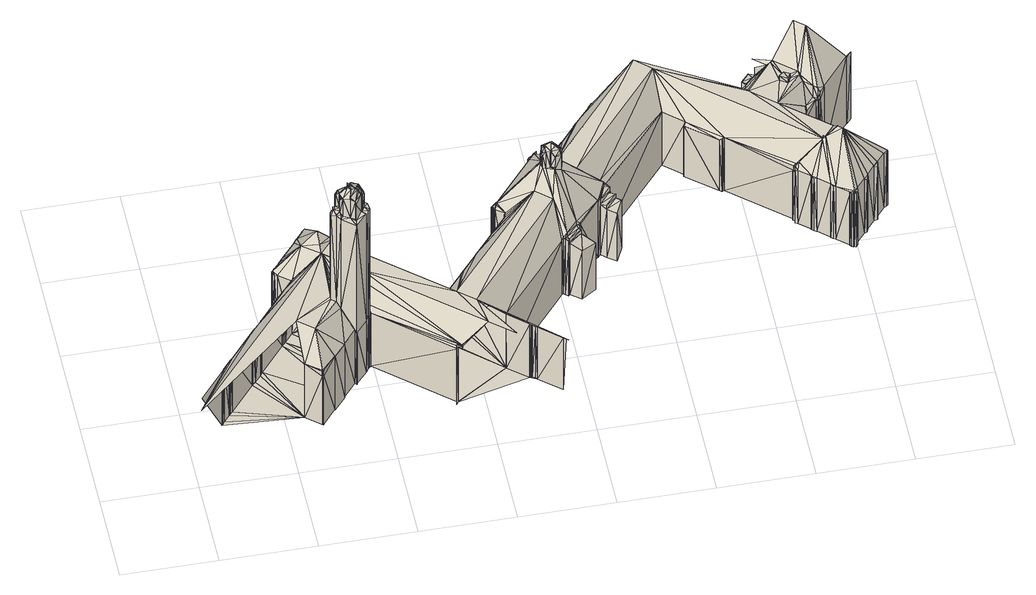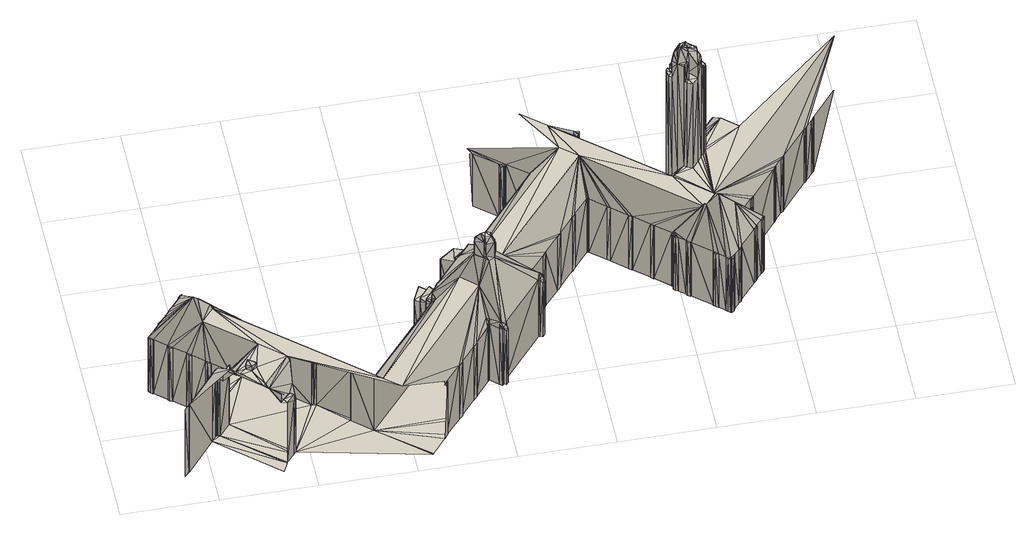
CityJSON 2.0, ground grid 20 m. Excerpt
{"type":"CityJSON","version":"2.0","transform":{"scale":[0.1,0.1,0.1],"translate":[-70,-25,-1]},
"CityObjects":{
"building1":{"type":"Building","geometry":[{"type":"MultiSurface","lod":"1","boundaries":[[[0,1,2]],[[3,4,5]],[[1,6,2]],[[6,7,2]],[[7,8,2]],[[1,9,6]],[[7,6,8]],[[9,8,6]],[[3,10,4]],[[8,9,11]],[[9,5,11]],[[5,12,11]],[[11,12,13]],[[4,12,5]],[[11,13,14]],[[12,14,13]],[[12,4,14]],[[15,2,8]],[[14,4,16]],[[15,8,11]],[[15,11,14]],[[10,16,4]],[[3,17,10]],[[15,14,16]],[[10,18,16]],[[18,19,16]],[[20,18,10]],[[16,19,21]],[[18,21,19]],[[20,21,18]],[[21,20,22]],[[3,23,17]],[[22,24,21]],[[16,21,15]],[[24,22,25]],[[25,26,24]],[[15,21,24]],[[24,26,27]],[[25,22,28]],[[26,25,27]],[[28,27,25]],[[24,27,15]],[[27,28,29]],[[15,30,31]],[[32,30,15]],[[33,31,30]],[[31,33,34]],[[17,20,10]],[[31,35,23]],[[35,31,34]],[[36,30,32]],[[33,30,37]],[[38,30,36]],[[38,37,30]],[[34,33,37]],[[36,32,39]],[[38,36,39]],[[40,37,38]],[[41,34,37]],[[40,38,39]],[[40,41,37]],[[17,22,20]],[[27,42,15]],[[43,32,15]],[[28,44,29]],[[17,28,22]],[[43,39,32]],[[34,41,45]],[[41,40,45]],[[39,43,40]],[[34,45,35]],[[27,29,42]],[[45,40,43]],[[23,35,46]],[[15,42,43]],[[29,44,47]],[[47,48,29]],[[44,49,47]],[[29,48,50]],[[48,47,50]],[[49,50,47]],[[51,52,53]],[[51,54,52]],[[28,17,44]],[[51,53,55]],[[54,56,52]],[[56,57,58]],[[55,54,51]],[[52,59,53]],[[60,56,54]],[[61,57,60]],[[56,60,57]],[[62,57,61]],[[54,55,60]],[[59,52,56]],[[59,55,53]],[[61,60,62]],[[60,55,62]],[[57,63,58]],[[58,64,56]],[[63,57,62]],[[58,63,64]],[[65,59,56]],[[65,55,59]],[[66,62,55]],[[67,45,43]],[[68,67,43]],[[65,66,55]],[[69,56,64]],[[70,63,62]],[[35,45,71]],[[69,65,56]],[[63,72,64]],[[73,72,63]],[[69,64,72]],[[70,73,63]],[[49,74,50]],[[72,73,69]],[[70,69,73]],[[75,66,65]],[[65,69,76]],[[23,46,77]],[[68,43,42]],[[70,78,69]],[[45,67,79]],[[67,68,80]],[[74,81,50]],[[82,66,75]],[[76,75,65]],[[69,78,76]],[[62,66,83]],[[84,29,50]],[[85,35,71]],[[46,35,86]],[[70,62,83]],[[87,82,74]],[[81,82,75]],[[76,88,89]],[[74,82,81]],[[76,78,88]],[[71,45,79]],[[68,42,80]],[[88,90,89]],[[79,67,80]],[[78,90,88]],[[89,91,76]],[[17,49,44]],[[90,91,89]],[[35,85,86]],[[76,92,75]],[[81,75,92]],[[77,17,23]],[[92,76,91]],[[78,93,90]],[[66,82,83]],[[90,92,91]],[[83,78,70]],[[90,94,92]],[[90,93,94]],[[29,84,42]],[[94,93,92]],[[71,79,42]],[[42,79,80]],[[17,74,49]],[[83,93,78]],[[46,95,77]],[[96,77,95]],[[87,97,82]],[[74,97,87]],[[95,46,86]],[[98,81,92]],[[77,96,99]],[[100,96,95]],[[101,95,86]],[[96,102,99]],[[103,50,81]],[[71,42,84]],[[100,95,101]],[[100,102,96]],[[92,93,104]],[[99,102,105]],[[101,86,106]],[[102,100,105]],[[99,105,107]],[[108,101,106]],[[106,86,85]],[[100,107,105]],[[100,109,107]],[[110,100,101]],[[109,100,111]],[[101,108,112]],[[109,113,107]],[[111,113,109]],[[85,71,114]],[[101,112,115]],[[116,111,100]],[[110,101,115]],[[108,106,117]],[[97,83,82]],[[113,111,118]],[[104,93,83]],[[117,112,108]],[[111,116,118]],[[119,116,100]],[[110,119,100]],[[112,120,115]],[[121,113,118]],[[120,122,115]],[[120,123,122]],[[106,124,117]],[[122,125,115]],[[115,125,110]],[[126,110,125]],[[123,125,122]],[[99,17,77]],[[127,128,116]],[[116,121,118]],[[125,123,126]],[[124,112,117]],[[129,120,112]],[[126,119,110]],[[121,116,128]],[[126,123,130]],[[120,129,123]],[[114,71,84]],[[84,50,131]],[[127,116,132]],[[126,130,119]],[[132,116,119]],[[124,129,112]],[[123,129,130]],[[133,106,85]],[[132,134,127]],[[119,130,134]],[[107,17,99]],[[119,134,132]],[[104,98,92]],[[106,135,124]],[[127,136,128]],[[107,113,17]],[[121,128,137]],[[74,17,97]],[[127,134,136]],[[17,113,121]],[[129,124,135]],[[138,85,114]],[[139,130,129]],[[106,133,135]],[[140,134,130]],[[138,133,85]],[[141,121,137]],[[128,136,137]],[[142,129,135]],[[141,17,121]],[[136,134,143]],[[144,114,84]],[[142,145,129]],[[140,130,139]],[[144,84,146]],[[104,83,147]],[[146,84,148]],[[138,114,144]],[[50,103,131]],[[145,139,129]],[[148,144,146]],[[134,140,143]],[[148,138,144]],[[149,142,135]],[[150,142,149]],[[136,151,137]],[[152,135,133]],[[142,150,145]],[[153,83,97]],[[154,155,98]],[[104,154,98]],[[152,156,135]],[[155,154,157]],[[104,157,154]],[[155,158,98]],[[149,135,156]],[[159,81,98]],[[141,137,160]],[[147,83,161]],[[83,153,161]],[[162,140,139]],[[136,143,151]],[[150,163,145]],[[157,158,155]],[[164,156,152]],[[149,156,164]],[[165,162,139]],[[162,166,140]],[[167,98,158]],[[157,104,147]],[[165,139,145]],[[140,166,143]],[[162,165,166]],[[17,141,160]],[[137,151,168]],[[145,163,165]],[[158,157,167]],[[163,150,169]],[[163,170,165]],[[150,149,171]],[[137,172,160]],[[173,167,157]],[[173,157,147]],[[148,84,131]],[[172,137,168]],[[151,143,174]],[[175,133,138]],[[148,131,138]],[[170,163,169]],[[169,143,166]],[[166,165,169]],[[169,165,170]],[[81,176,103]],[[173,147,167]],[[169,150,171]],[[177,164,152]],[[178,152,133]],[[164,179,149]],[[174,168,151]],[[81,180,176]],[[174,143,181]],[[181,143,169]],[[167,147,182]],[[171,149,183]],[[168,174,184]],[[172,185,160]],[[174,181,184]],[[186,172,168]],[[149,179,183]],[[177,179,164]],[[171,187,169]],[[184,188,168]],[[181,189,184]],[[186,185,172]],[[177,152,178]],[[178,133,175]],[[175,138,131]],[[182,190,167]],[[188,186,168]],[[183,187,171]],[[191,147,161]],[[153,97,192]],[[189,188,184]],[[161,153,193]],[[194,181,169]],[[167,159,98]],[[194,169,187]],[[191,182,147]],[[185,186,195]],[[188,196,186]],[[188,189,197]],[[194,189,181]],[[182,198,190]],[[199,183,179]],[[196,195,186]],[[197,196,188]],[[189,200,197]],[[194,187,183]],[[97,17,201]],[[199,179,177]],[[202,177,203]],[[204,17,160]],[[190,198,205]],[[205,198,182]],[[197,200,196]],[[195,196,206]],[[200,206,196]],[[199,177,202]],[[203,207,202]],[[203,177,178]],[[190,205,208]],[[203,175,207]],[[189,194,200]],[[199,194,183]],[[178,175,203]],[[190,209,167]],[[206,200,194]],[[205,182,191]],[[199,202,210]],[[208,205,211]],[[212,81,159]],[[160,185,204]],[[213,191,161]],[[193,153,192]],[[214,202,207]],[[206,194,215]],[[190,208,216]],[[207,175,217]],[[213,161,193]],[[205,218,211]],[[205,219,218]],[[211,220,208]],[[199,210,194]],[[219,205,191]],[[217,175,131]],[[210,202,221]],[[222,180,81]],[[202,214,221]],[[218,220,211]],[[218,219,220]],[[223,208,220]],[[214,207,217]],[[204,185,195]],[[224,219,191]],[[219,225,220]],[[103,217,131]],[[224,225,219]],[[224,191,226]],[[224,226,227]],[[225,224,227]],[[227,226,228]],[[225,227,228]],[[195,206,204]],[[225,228,229]],[[97,201,192]],[[194,230,215]],[[225,223,220]],[[216,208,223]],[[191,231,226]],[[232,194,210]],[[228,226,231]],[[225,229,223]],[[229,228,231]],[[232,210,221]],[[215,233,206]],[[231,223,229]],[[214,234,221]],[[231,191,213]],[[232,230,194]],[[235,215,230]],[[209,190,216]],[[167,209,159]],[[214,217,236]],[[103,237,217]],[[232,221,230]],[[223,231,216]],[[204,201,17]],[[193,192,238]],[[237,236,217]],[[176,237,103]],[[234,214,236]],[[239,230,221]],[[231,213,240]],[[231,240,216]],[[212,241,81]],[[234,239,221]],[[240,213,216]],[[215,235,242]],[[236,237,243]],[[243,234,236]],[[235,230,239]],[[180,237,176]],[[244,243,237]],[[213,193,245]],[[234,243,246]],[[235,239,246]],[[247,206,233]],[[244,237,180]],[[213,245,216]],[[246,243,244]],[[246,239,234]],[[248,206,247]],[[248,204,206]],[[233,215,242]],[[235,246,242]],[[241,249,81]],[[216,245,209]],[[245,193,250]],[[251,242,246]],[[245,252,209]],[[252,253,209]],[[81,249,222]],[[251,233,242]],[[254,252,245]],[[255,209,253]],[[252,254,253]],[[233,251,247]],[[253,254,255]],[[248,247,251]],[[255,159,209]],[[254,245,250]],[[256,193,238]],[[201,248,251]],[[255,254,257]],[[204,248,201]],[[255,257,159]],[[258,254,250]],[[258,257,254]],[[250,159,258]],[[258,159,257]],[[250,193,256]],[[238,192,259]],[[159,250,256]],[[238,260,256]],[[256,212,159]],[[261,260,238]],[[244,180,262]],[[259,261,238]],[[263,259,192]],[[192,264,263]],[[265,246,244]],[[212,256,266]],[[212,266,267]],[[268,266,256]],[[269,212,267]],[[265,251,246]],[[267,266,268]],[[268,269,267]],[[260,268,256]],[[269,241,212]],[[269,268,241]],[[260,241,268]],[[265,201,251]],[[264,192,270]],[[222,271,180]],[[241,260,272]],[[272,273,241]],[[241,273,249]],[[260,261,272]],[[192,201,274]],[[270,192,275]],[[180,271,276]],[[272,277,273]],[[273,278,249]],[[261,279,272]],[[261,263,249]],[[261,259,263]],[[249,263,280]],[[272,279,277]],[[273,281,278]],[[273,277,281]],[[222,249,280]],[[282,261,249]],[[263,283,280]],[[282,279,261]],[[278,284,249]],[[285,263,264]],[[283,222,280]],[[284,282,249]],[[285,283,263]],[[285,264,222]],[[279,282,278]],[[283,285,222]],[[286,277,279]],[[281,287,278]],[[278,282,284]],[[277,288,281]],[[279,278,289]],[[286,290,277]],[[288,287,281]],[[287,291,278]],[[289,286,279]],[[277,290,288]],[[289,278,291]],[[290,286,287]],[[286,289,287]],[[288,290,287]],[[287,289,291]],[[275,192,292]],[[276,293,180]],[[264,271,222]],[[262,180,294]],[[295,244,262]],[[180,293,296]],[[270,271,264]],[[244,295,265]],[[270,297,271]],[[297,298,271]],[[296,299,180]],[[276,271,298]],[[270,275,297]],[[298,297,300]],[[276,298,300]],[[297,275,301]],[[297,301,300]],[[192,274,292]],[[301,275,276]],[[300,301,276]],[[302,294,180]],[[303,180,299]],[[275,293,276]],[[304,201,265]],[[302,180,303]],[[292,293,275]],[[305,306,307]],[[305,308,309]],[[305,310,306]],[[310,305,311]],[[294,306,262]],[[312,262,310]],[[306,310,262]],[[305,313,311]],[[312,295,262]],[[292,314,293]],[[315,312,310]],[[314,316,293]],[[312,315,295]],[[314,292,317]],[[293,316,296]],[[314,296,316]],[[315,310,311]],[[304,274,201]],[[311,313,309]],[[292,318,317]],[[317,296,314]],[[295,315,319]],[[315,311,320]],[[315,320,319]],[[321,295,319]],[[318,296,317]],[[295,321,265]],[[319,320,311]],[[321,319,265]],[[318,299,296]],[[292,274,318]],[[318,322,299]],[[309,304,311]],[[319,311,304]],[[304,265,319]],[[318,274,322]],[[322,323,299]],[[323,322,324]],[[299,323,303]],[[323,324,325]],[[323,325,303]],[[324,303,325]],[[324,322,274]],[[302,326,294]],[[303,324,302]],[[306,294,327]],[[324,274,328]],[[324,328,302]],[[328,274,329]],[[274,330,329]],[[274,331,330]],[[302,328,332]],[[332,328,329]],[[302,332,329]],[[329,326,302]],[[329,330,326]],[[326,330,333]],[[334,274,304]],[[330,335,333]],[[336,326,333]],[[335,330,331]],[[333,335,336]],[[335,331,336]],[[294,326,327]],[[274,337,331]],[[331,338,336]],[[334,304,339]],[[336,327,326]],[[274,340,337]],[[337,338,331]],[[327,341,306]],[[327,336,338]],[[342,343,338]],[[338,337,342]],[[274,344,340]],[[342,345,343]],[[337,340,342]],[[343,346,338]],[[342,347,345]],[[345,346,343]],[[342,340,347]],[[334,348,349]],[[345,347,346]],[[347,340,346]],[[346,327,338]],[[334,350,348]],[[346,340,351]],[[349,348,327]],[[351,327,346]],[[340,344,351]],[[348,350,327]],[[352,274,334]],[[334,353,350]],[[327,350,341]],[[354,355,351]],[[351,344,354]],[[355,354,356]],[[354,344,357]],[[355,358,351]],[[359,356,354]],[[358,355,356]],[[359,354,357]],[[350,360,341]],[[359,358,356]],[[357,358,359]],[[360,361,341]],[[362,341,361]],[[360,350,363]],[[361,360,363]],[[363,362,361]],[[362,363,364]],[[362,364,365]],[[362,366,341]],[[363,350,367]],[[368,364,363]],[[369,362,365]],[[365,364,368]],[[368,369,365]],[[369,366,362]],[[368,363,367]],[[369,368,366]],[[274,352,344]],[[368,367,370]],[[368,370,366]],[[370,367,366]],[[358,357,371]],[[334,349,372]],[[350,353,367]],[[366,367,373]],[[371,374,358]],[[366,373,375]],[[367,353,373]],[[376,349,327]],[[351,377,327]],[[374,378,379]],[[374,371,378]],[[373,380,375]],[[379,378,381]],[[382,378,371]],[[381,374,379]],[[344,352,357]],[[378,382,381]],[[383,382,371]],[[382,383,381]],[[351,358,377]],[[381,383,384]],[[357,352,371]],[[374,377,358]],[[381,384,385]],[[372,352,334]],[[386,387,388]],[[389,386,388]],[[390,391,392]],[[371,352,383]],[[389,388,392]],[[391,390,393]],[[387,386,394]],[[387,394,388]],[[386,389,395]],[[391,396,392]],[[392,396,389]],[[390,392,393]],[[391,397,396]],[[398,399,400]],[[393,397,391]],[[386,395,394]],[[398,401,399]],[[402,389,396]],[[403,392,388]],[[377,374,381]],[[399,397,393]],[[389,402,395]],[[388,394,403]],[[401,397,399]],[[404,397,401]],[[398,400,405]],[[392,403,393]],[[397,404,406]],[[404,401,406]],[[399,393,403]],[[395,403,394]],[[401,398,407]],[[399,405,400]],[[397,408,396]],[[395,402,403]],[[397,406,408]],[[407,406,401]],[[396,408,402]],[[407,398,405]],[[399,403,409]],[[384,410,385]],[[384,411,410]],[[412,413,411]],[[409,405,399]],[[410,411,413]],[[402,409,403]],[[413,412,405]],[[407,412,411]],[[413,405,410]],[[402,408,409]],[[407,405,412]],[[352,384,383]],[[377,376,327]],[[377,381,385]],[[372,349,376]],[[411,384,352]],[[352,406,407]],[[352,407,411]],[[385,410,377]],[[405,414,410]],[[408,406,415]],[[405,409,416]],[[409,408,416]],[[352,417,406]],[[377,410,414]],[[406,417,418]],[[418,415,406]],[[414,405,419]],[[420,408,415]],[[376,377,414]],[[414,421,376]],[[422,421,414]],[[352,372,423]],[[376,421,372]],[[422,414,424]],[[422,425,421]],[[423,417,352]],[[420,416,408]],[[421,425,426]],[[427,422,424]],[[424,414,428]],[[425,422,429]],[[430,427,424]],[[421,426,372]],[[429,426,425]],[[427,431,422]],[[432,427,430]],[[430,424,428]],[[429,422,431]],[[419,405,433]],[[427,432,434]],[[432,430,435]],[[431,427,434]],[[435,434,432]],[[428,435,430]],[[417,436,437]],[[423,436,417]],[[436,438,437]],[[423,439,436]],[[423,372,440]],[[441,438,436]],[[441,436,439]],[[437,438,418]],[[437,418,417]],[[440,439,423]],[[438,441,442]],[[405,416,443]],[[439,444,441]],[[438,442,418]],[[444,439,440]],[[445,372,426]],[[442,441,446]],[[446,441,444]],[[447,435,428]],[[433,405,443]],[[442,415,418]],[[448,449,442]],[[448,442,446]],[[415,442,449]],[[450,428,414]],[[451,448,446]],[[440,372,445]],[[452,449,448]],[[448,451,452]],[[444,452,446]],[[453,444,440]],[[451,446,452]],[[454,426,429]],[[444,455,452]],[[431,456,429]],[[457,444,453]],[[457,455,444]],[[447,428,458]],[[459,431,434]],[[435,460,434]],[[440,445,453]],[[457,453,461]],[[461,455,457]],[[449,462,415]],[[463,449,452]],[[445,461,453]],[[464,445,426]],[[465,452,455]],[[466,455,461]],[[467,458,428]],[[460,435,447]],[[468,461,445]],[[466,461,468]],[[455,466,469]],[[464,426,454]],[[445,470,468]],[[419,450,414]],[[415,462,471]],[[456,454,429]],[[452,465,463]],[[469,466,468]],[[469,468,470]],[[463,462,449]],[[465,455,472]],[[456,431,459]],[[467,428,450]],[[473,455,469]],[[460,459,434]],[[470,445,474]],[[415,471,475]],[[476,469,470]],[[465,472,477]],[[473,472,455]],[[465,477,478]],[[471,462,479]],[[415,475,420]],[[478,463,465]],[[477,472,478]],[[474,445,464]],[[462,480,479]],[[462,463,478]],[[481,447,458]],[[478,480,462]],[[482,469,476]],[[476,470,474]],[[473,469,482]],[[420,483,416]],[[483,484,416]],[[485,483,420]],[[484,486,416]],[[487,478,472]],[[484,483,486]],[[488,489,486]],[[483,485,486]],[[486,485,488]],[[487,472,473]],[[456,460,450]],[[489,488,490]],[[491,464,454]],[[492,454,456]],[[482,476,493]],[[476,474,493]],[[494,482,493]],[[456,459,460]],[[467,450,460]],[[456,450,495]],[[480,478,496]],[[494,473,482]],[[493,497,494]],[[460,447,481]],[[498,458,467]],[[489,490,499]],[[500,486,489]],[[501,488,485]],[[420,475,485]],[[471,479,502]],[[473,494,497]],[[487,473,497]],[[492,503,454]],[[504,492,456]],[[495,450,419]],[[496,478,487]],[[503,491,454]],[[501,490,488]],[[489,499,500]],[[504,456,495]],[[474,505,493]],[[502,479,480]],[[416,486,506]],[[505,497,493]],[[492,504,419]],[[496,487,497]],[[490,500,499]],[[433,492,419]],[[419,504,495]],[[496,507,480]],[[501,485,475]],[[508,480,507]],[[503,492,433]],[[490,501,500]],[[471,502,475]],[[474,508,505]],[[507,496,497]],[[507,497,505]],[[481,458,498]],[[467,460,481]],[[500,506,486]],[[502,480,508]],[[501,509,500]],[[508,507,505]],[[500,509,510]],[[475,511,501]],[[501,511,509]],[[500,510,506]],[[509,512,510]],[[481,498,467]],[[416,506,443]],[[512,511,475]],[[510,512,506]],[[511,512,509]],[[513,512,475]],[[514,475,502]],[[506,512,513]],[[474,464,515]],[[513,475,514]],[[515,464,491]],[[506,513,443]],[[516,514,502]],[[502,508,517]],[[433,518,503]],[[515,491,503]],[[519,514,516]],[[514,519,520]],[[513,514,520]],[[516,520,519]],[[513,521,443]],[[443,521,522]],[[520,521,513]],[[521,523,522]],[[523,521,520]],[[523,524,522]],[[518,433,443]],[[508,474,525]],[[516,502,526]],[[516,526,520]],[[515,503,518]],[[523,520,526]],[[523,527,524]],[[517,508,525]],[[443,522,528]],[[515,525,474]],[[524,528,522]],[[502,529,526]],[[526,527,523]],[[443,528,518]],[[530,515,518]],[[530,518,531]],[[532,515,530]],[[533,531,518]],[[527,528,524]],[[530,531,532]],[[534,515,532]],[[532,531,533]],[[535,536,527]],[[526,535,527]],[[534,532,537]],[[537,532,538]],[[532,533,539]],[[539,538,532]],[[535,540,536]],[[529,502,541]],[[527,536,542]],[[529,535,526]],[[543,539,533]],[[517,525,544]],[[534,525,515]],[[535,545,540]],[[545,535,529]],[[540,542,536]],[[543,546,539]],[[547,543,533]],[[533,518,528]],[[548,534,537]],[[538,548,537]],[[540,545,542]],[[545,529,542]],[[527,542,528]],[[549,538,539]],[[550,543,547]],[[548,525,534]],[[546,551,539]],[[533,552,547]],[[553,550,547]],[[502,554,541]],[[538,555,548]],[[546,543,556]],[[557,533,528]],[[549,539,558]],[[542,529,559]],[[525,560,544]],[[549,555,538]],[[525,548,560]],[[539,551,558]],[[557,552,533]],[[560,561,544]],[[562,544,561]],[[563,544,562]],[[560,548,561]],[[564,553,547]],[[543,550,565]],[[562,561,566]],[[563,562,566]],[[561,567,566]],[[561,548,555]],[[563,566,528]],[[528,566,568]],[[542,559,528]],[[568,557,528]],[[556,551,546]],[[561,555,567]],[[568,566,549]],[[566,567,555]],[[564,550,553]],[[569,557,568]],[[543,565,556]],[[552,564,547]],[[566,555,549]],[[568,549,569]],[[558,557,570]],[[569,570,557]],[[549,558,571]],[[570,571,558]],[[558,556,557]],[[569,549,570]],[[549,571,570]],[[541,559,529]],[[558,551,556]],[[557,556,552]],[[564,565,550]],[[552,556,565]],[[517,572,502]],[[565,564,552]],[[573,574,559]],[[541,573,559]],[[574,573,575]],[[576,573,541]],[[575,559,574]],[[576,575,573]],[[559,575,577]],[[541,554,576]],[[576,577,575]],[[554,577,576]],[[554,578,577]],[[502,572,554]],[[579,517,544]],[[554,580,578]],[[581,544,563]],[[581,563,528]],[[582,583,578]],[[578,580,582]],[[559,584,528]],[[582,585,583]],[[586,582,580]],[[583,587,578]],[[577,584,559]],[[554,572,580]],[[578,584,577]],[[579,572,517]],[[587,584,578]],[[581,528,584]],[[579,544,581]],[[588,584,587]],[[581,584,589]],[[579,581,589]],[[589,584,590]],[[589,590,579]],[[591,590,584]],[[592,591,593]],[[592,590,591]],[[594,595,584]],[[596,592,593]],[[597,579,590]],[[592,598,590]],[[593,591,596]],[[572,579,599]],[[598,592,596]],[[590,598,597]],[[595,591,584]],[[598,596,600]],[[600,601,598]],[[597,598,601]],[[600,596,602]],[[601,600,603]],[[604,603,600]],[[601,603,597]],[[604,600,602]],[[603,604,602]],[[602,597,603]],[[595,596,591]],[[595,602,596]],[[579,597,605]],[[606,599,579]],[[597,602,607]],[[579,605,606]],[[607,602,608]],[[609,597,607]],[[597,609,610]],[[606,611,599]],[[612,599,611]],[[597,610,605]],[[613,614,615]],[[616,608,617]],[[615,616,617]],[[618,614,613]],[[607,608,616]],[[608,619,617]],[[614,620,615]],[[613,615,619]],[[619,615,617]],[[607,616,621]],[[615,621,616]],[[602,622,608]],[[614,623,620]],[[619,618,613]],[[618,624,614]],[[614,624,623]],[[615,620,621]],[[602,595,622]],[[620,625,621]],[[618,619,608]],[[626,627,612]],[[628,609,607]],[[618,623,624]],[[621,628,607]],[[627,626,595]],[[620,629,625]],[[628,610,609]],[[621,625,630]],[[623,629,620]],[[626,631,595]],[[621,632,628]],[[626,612,633]],[[621,630,632]],[[625,629,630]],[[610,628,634]],[[626,635,631]],[[634,628,632]],[[636,618,608]],[[637,623,618]],[[629,638,634]],[[632,630,634]],[[630,629,634]],[[626,633,635]],[[633,639,635]],[[637,629,623]],[[633,640,639]],[[606,641,611]],[[637,618,636]],[[641,612,611]],[[635,642,631]],[[635,639,643]],[[640,644,639]],[[645,646,636]],[[637,636,646]],[[646,645,647]],[[648,645,636]],[[637,646,647]],[[644,640,633]],[[648,647,645]],[[649,637,647]],[[650,648,636]],[[647,648,651]],[[635,643,642]],[[639,644,643]],[[610,634,652]],[[653,647,651]],[[653,649,647]],[[651,648,650]],[[633,612,641]],[[654,606,655]],[[634,638,652]],[[656,638,629]],[[653,651,650]],[[650,649,653]],[[655,606,605]],[[637,656,629]],[[657,649,650]],[[631,622,595]],[[644,658,643]],[[656,637,649]],[[644,633,641]],[[659,606,654]],[[657,650,660]],[[659,641,606]],[[656,652,638]],[[610,652,605]],[[657,656,649]],[[661,660,662]],[[657,660,661]],[[661,662,663]],[[661,663,657]],[[660,664,662]],[[658,644,641]],[[663,662,664]],[[657,663,665]],[[666,664,660]],[[663,664,666]],[[667,658,641]],[[666,668,663]],[[663,668,665]],[[665,668,666]],[[608,669,636]],[[631,642,670]],[[654,655,671]],[[657,665,672]],[[672,656,657]],[[665,666,673]],[[641,674,675]],[[656,605,652]],[[676,670,642]],[[656,677,605]],[[605,678,655]],[[677,656,672]],[[679,650,636]],[[680,673,666]],[[659,681,641]],[[682,654,671]],[[682,683,654]],[[605,677,672]],[[681,659,684]],[[674,641,681]],[[673,685,665]],[[659,654,683]],[[608,622,686]],[[671,655,687]],[[684,674,681]],[[688,689,655]],[[671,690,682]],[[684,659,674]],[[690,691,682]],[[692,680,666]],[[693,680,694]],[[682,691,683]],[[689,695,655]],[[693,673,680]],[[693,694,696]],[[693,696,673]],[[680,697,694]],[[697,696,694]],[[674,659,683]],[[678,688,655]],[[655,695,698]],[[699,696,697]],[[700,672,665]],[[701,673,696]],[[697,680,702]],[[631,670,622]],[[699,703,696]],[[666,660,704]],[[696,703,701]],[[697,702,699]],[[673,701,685]],[[703,699,702]],[[701,703,702]],[[705,706,676]],[[700,665,685]],[[707,690,671]],[[698,708,655]],[[678,605,672]],[[702,709,701]],[[709,710,701]],[[701,710,685]],[[707,691,690]],[[711,608,686]],[[709,702,712]],[[710,709,685]],[[691,713,683]],[[680,692,702]],[[714,660,650]],[[687,655,708]],[[715,712,702]],[[709,712,716]],[[716,685,709]],[[713,707,671]],[[707,713,691]],[[715,716,712]],[[692,715,702]],[[685,716,717]],[[692,666,718]],[[719,672,720]],[[685,717,721]],[[674,683,722]],[[723,716,715]],[[608,711,669]],[[672,700,720]],[[715,692,723]],[[723,717,716]],[[720,678,672]],[[713,671,687]],[[692,721,717]],[[692,717,723]],[[685,721,700]],[[722,683,713]],[[724,689,725]],[[689,688,726]],[[726,688,622]],[[726,725,689]],[[689,724,695]],[[725,727,724]],[[727,695,724]],[[725,698,727]],[[698,695,727]],[[718,721,692]],[[704,718,666]],[[720,700,678]],[[688,686,622]],[[722,713,687]],[[728,700,721]],[[706,670,676]],[[622,670,726]],[[729,725,726]],[[730,688,678]],[[679,636,669]],[[729,698,725]],[[728,721,718]],[[722,731,674]],[[730,686,688]],[[708,732,687]],[[733,687,732]],[[722,687,734]],[[708,733,732]],[[733,734,687]],[[722,734,733]],[[698,735,708]],[[729,726,670]],[[730,678,736]],[[660,714,704]],[[714,650,679]],[[737,700,728]],[[738,728,718]],[[698,729,735]],[[739,733,708]],[[686,730,740]],[[686,740,741]],[[728,738,742]],[[742,738,718]],[[743,686,741]],[[744,740,730]],[[741,740,744]],[[741,744,743]],[[743,711,686]],[[744,730,736]],[[735,739,708]],[[742,718,745]],[[728,742,737]],[[718,704,745]],[[744,711,743]],[[736,678,746]],[[744,736,747]],[[744,747,711]],[[747,736,711]],[[733,748,722]],[[742,745,704]],[[729,670,749]],[[750,678,700]],[[737,742,704]],[[735,729,751]],[[749,752,729]],[[700,737,753]],[[751,739,735]],[[754,749,670]],[[755,729,752]],[[729,755,751]],[[755,752,749]],[[751,756,739]],[[733,739,748]],[[711,736,669]],[[670,757,754]],[[754,755,749]],[[678,758,746]],[[759,755,754]],[[759,760,755]],[[731,722,748]],[[751,755,761]],[[762,756,751]],[[754,757,759]],[[755,760,761]],[[761,760,759]],[[762,751,761]],[[761,759,757]],[[706,757,670]],[[746,669,736]],[[763,737,704]],[[739,756,748]],[[762,764,756]],[[700,753,765]],[[766,762,761]],[[767,761,757]],[[678,768,758]],[[669,746,769]],[[669,769,770]],[[763,753,737]],[[756,764,748]],[[706,767,757]],[[762,766,764]],[[771,769,746]],[[772,669,770]],[[766,761,767]],[[770,769,771]],[[771,772,770]],[[771,746,758]],[[679,669,772]],[[771,773,772]],[[750,768,678]],[[706,764,766]],[[771,758,774]],[[773,679,772]],[[774,773,771]],[[706,766,767]],[[774,758,679]],[[714,763,704]],[[774,679,773]],[[753,763,775]],[[700,765,776]],[[775,763,777]],[[758,714,679]],[[765,753,775]],[[778,750,700]],[[779,777,763]],[[780,779,763]],[[777,765,775]],[[781,777,779]],[[758,768,714]],[[777,782,765]],[[779,780,781]],[[781,782,777]],[[700,776,783]],[[763,784,780]],[[784,763,714]],[[765,782,780]],[[780,782,781]],[[783,778,700]],[[714,768,785]],[[785,786,714]],[[787,714,786]],[[788,785,768]],[[785,788,786]],[[788,787,786]],[[787,784,714]],[[788,768,750]],[[765,780,789]],[[788,784,787]],[[790,788,750]],[[790,784,788]],[[750,784,790]],[[784,789,780]],[[791,764,706]],[[764,791,748]],[[789,776,765]],[[750,792,784]],[[784,792,789]],[[750,778,792]],[[793,776,789]],[[794,776,793]],[[793,789,794]],[[792,795,789]],[[792,778,796]],[[796,797,792]],[[794,789,798]],[[789,795,798]],[[776,794,783]],[[799,796,778]],[[797,795,792]],[[796,799,797]],[[799,795,797]],[[783,799,778]],[[800,794,798]],[[801,798,795]],[[800,798,801]],[[783,794,802]],[[800,802,794]],[[795,799,801]],[[803,799,783]],[[799,803,801]],[[802,800,804]],[[804,783,802]],[[805,800,801]],[[803,783,801]],[[783,804,801]],[[805,804,800]],[[804,805,801]],[[791,706,806]],[[807,791,806]],[[807,806,808]],[[791,807,809]],[[806,810,808]],[[807,808,809]],[[809,808,810]]]}]}
},
"vertices":[
[24,94,164],[77,156,164],[77,156,10],[6,6,225],[103,187,165],[96,179,165],[79,160,163],[79,160,10],[83,164,10],[83,164,164],[156,249,165],[96,179,10],[99,184,163],[99,184,10],[103,187,10],[241,145,10],[156,249,10],[320,375,225],[158,253,163],[158,253,10],[163,257,165],[163,257,10],[176,272,165],[236,207,225],[176,272,10],[178,277,163],[178,277,10],[182,280,10],[182,280,164],[235,342,10],[271,119,150],[241,145,164],[271,119,10],[271,119,164],[272,120,166],[268,179,225],[273,118,10],[272,120,150],[273,118,150],[274,119,10],[274,119,150],[274,119,164],[327,182,10],[303,154,10],[235,342,165],[303,154,164],[314,250,225],[238,346,163],[238,346,10],[242,350,165],[242,350,10],[225,398,163],[226,399,10],[225,398,10],[226,399,163],[229,394,161],[226,400,10],[225,401,164],[225,401,10],[229,394,10],[226,400,165],[226,400,166],[227,400,166],[228,406,162],[228,406,10],[234,391,10],[234,391,163],[304,153,163],[304,153,10],[233,409,10],[233,409,165],[327,182,164],[232,409,10],[232,409,164],[259,370,165],[259,371,10],[244,422,10],[314,257,225],[244,422,165],[328,181,163],[328,181,10],[259,370,10],[259,371,163],[284,405,223],[355,215,10],[331,236,211],[323,243,225],[259,371,164],[243,422,164],[243,422,10],[246,427,162],[246,427,10],[251,431,10],[251,431,165],[251,431,164],[314,250,466],[314,257,467],[320,376,225],[284,469,10],[317,261,225],[321,261,473],[323,243,473],[317,261,469],[389,248,10],[284,469,165],[321,261,225],[331,236,467],[321,266,225],[331,236,479],[321,266,473],[331,247,480],[321,267,473],[331,244,480],[321,267,225],[355,215,165],[331,246,480],[327,264,477],[331,244,467],[327,264,225],[332,255,481],[331,244,514],[326,272,225],[331,246,515],[333,247,516],[337,244,467],[333,247,481],[331,247,516],[327,264,510],[326,272,503],[337,244,517],[332,255,520],[383,240,10],[332,260,482],[359,213,467],[332,260,517],[350,237,467],[335,284,502],[335,284,466],[359,213,158],[349,259,532],[349,260,531],[335,284,225],[350,237,521],[351,267,527],[359,212,158],[355,252,531],[359,212,10],[291,478,165],[359,213,10],[359,232,516],[350,237,525],[351,267,467],[360,227,467],[319,388,238],[284,470,164],[284,470,10],[359,232,467],[286,475,162],[286,475,10],[341,474,10],[348,300,225],[318,407,257],[349,260,532],[355,252,533],[360,227,511],[353,259,533],[353,259,531],[291,478,10],[354,286,467],[364,256,530],[353,259,538],[368,254,526],[348,300,467],[291,478,164],[354,286,516],[383,240,159],[393,252,10],[375,249,468],[383,240,468],[375,249,517],[395,255,10],[357,283,517],[302,491,165],[371,253,523],[357,283,467],[359,295,225],[359,295,467],[368,254,529],[361,288,468],[361,288,513],[302,491,10],[311,499,167],[346,406,225],[342,409,233],[375,282,512],[364,291,225],[364,291,468],[364,291,510],[302,491,164],[377,252,514],[364,290,510],[391,315,225],[377,252,467],[375,249,176],[388,312,225],[305,497,162],[364,290,225],[377,252,176],[305,497,10],[333,481,10],[383,261,502],[309,500,10],[380,441,10],[320,493,165],[389,248,467],[375,282,206],[320,493,10],[389,248,159],[309,500,164],[310,500,165],[310,500,10],[383,261,467],[411,407,10],[317,497,10],[311,500,166],[311,500,10],[311,499,166],[311,500,165],[312,500,165],[312,500,10],[385,274,467],[317,497,163],[385,274,496],[389,301,207],[393,253,467],[385,274,187],[393,252,467],[393,252,159],[346,406,233],[391,269,467],[320,493,164],[389,434,10],[389,298,205],[393,253,160],[395,255,164],[333,481,165],[391,269,176],[388,312,218],[388,312,219],[408,411,10],[341,474,165],[389,301,208],[333,482,164],[333,482,10],[338,479,163],[338,479,10],[380,441,165],[342,475,10],[342,475,164],[409,411,171],[389,434,164],[408,411,171],[545,127,163],[409,411,163],[411,407,164],[553,128,172],[381,442,164],[381,442,10],[386,439,162],[386,439,10],[442,381,164],[442,381,10],[402,423,164],[402,423,10],[562,223,225],[448,376,164],[448,376,10],[407,421,162],[409,415,10],[409,415,166],[409,411,10],[407,421,10],[410,414,166],[412,408,10],[410,414,10],[412,408,163],[410,416,164],[410,416,10],[411,416,10],[411,415,164],[411,416,163],[411,415,10],[479,350,164],[479,350,10],[545,127,10],[549,128,167],[486,345,10],[443,382,163],[443,382,10],[517,318,10],[449,377,10],[449,377,163],[554,287,10],[523,313,10],[607,132,225],[541,121,176],[546,127,10],[541,121,10],[541,121,182],[552,116,181],[546,127,176],[553,122,176],[545,127,176],[552,116,176],[480,350,163],[549,128,176],[480,350,10],[486,345,163],[486,345,164],[553,124,175],[553,124,176],[553,124,167],[517,318,164],[517,318,163],[523,313,164],[523,313,163],[557,285,10],[656,198,10],[554,287,164],[557,285,163],[557,285,164],[559,286,165],[554,287,163],[558,286,10],[596,194,225],[558,286,164],[559,286,10],[590,322,165],[590,322,10],[656,90,225],[597,330,165],[697,164,10],[589,322,164],[589,322,10],[628,367,165],[596,331,10],[597,330,10],[596,331,164],[656,198,166],[656,199,165],[697,164,165],[628,367,10],[764,459,225],[764,107,165],[627,367,164],[627,367,10],[635,376,10],[635,375,165],[635,375,10],[635,376,164],[699,166,161],[699,166,10],[701,164,10],[701,164,161],[702,165,160],[702,165,10],[710,157,10],[710,157,161],[707,162,158],[707,162,10],[710,157,160],[666,411,165],[797,430,225],[755,119,160],[666,411,10],[755,119,10],[802,370,165],[802,370,10],[666,412,164],[666,412,10],[760,116,158],[673,420,10],[673,420,164],[673,420,165],[703,454,165],[703,454,10],[683,487,164],[683,487,10],[684,484,10],[684,484,168],[685,478,10],[685,478,175],[688,481,10],[690,479,10],[687,491,10],[687,491,164],[688,481,175],[690,479,180],[688,474,172],[692,478,10],[688,474,10],[692,478,180],[693,490,172],[693,490,10],[692,478,182],[706,459,10],[693,479,182],[706,459,173],[697,491,175],[697,491,10],[704,456,10],[704,456,168],[704,457,168],[704,457,10],[805,373,10],[786,498,266],[781,590,10],[782,486,272],[785,494,268],[845,403,10],[781,590,175],[805,373,171],[809,370,170],[785,478,266],[809,370,10],[809,370,171],[814,375,181],[815,365,167],[818,368,10],[814,375,170],[815,365,10],[817,371,168],[815,365,157],[846,404,10],[817,371,158],[818,368,157],[785,485,273],[782,486,273],[782,486,296],[785,478,300],[791,475,268],[785,485,302],[785,494,306],[814,586,10],[791,475,315],[807,465,272],[790,489,317],[839,351,149],[785,494,313],[786,498,310],[841,396,10],[790,489,319],[791,489,319],[799,472,272],[837,402,170],[800,473,317],[841,396,167],[799,472,316],[839,351,10],[845,392,165],[845,392,155],[800,473,274],[804,503,280],[804,503,312],[837,402,181],[804,491,323],[808,466,305],[845,392,10],[808,466,275],[808,467,305],[808,466,272],[799,508,271],[811,481,322],[819,478,313],[821,471,262],[792,595,183],[821,471,303],[805,491,323],[808,500,316],[804,503,271],[808,500,271],[870,371,145],[819,472,306],[781,593,172],[781,593,10],[782,594,172],[782,594,10],[820,479,314],[779,599,165],[779,599,10],[783,604,165],[846,404,173],[845,403,168],[819,472,265],[819,478,270],[846,402,10],[825,485,307],[820,479,270],[870,371,10],[783,604,10],[789,602,10],[789,602,172],[823,529,226],[846,404,168],[846,402,167],[825,485,270],[797,601,10],[825,485,271],[826,486,270],[791,606,172],[791,606,10],[797,601,183],[797,601,172],[814,586,172],[812,580,180],[891,457,173],[819,575,179],[857,500,226],[891,457,10],[812,580,167],[818,587,167],[816,588,168],[816,588,10],[818,590,164],[818,590,10],[910,492,185],[847,624,164],[847,624,10],[914,501,10],[855,633,164],[892,455,170],[892,455,10],[898,462,170],[898,462,10],[896,463,173],[847,625,164],[847,625,10],[896,463,168],[898,462,167],[898,462,154],[854,633,10],[885,669,165],[855,633,10],[909,452,148],[905,504,177],[854,633,164],[909,452,160],[909,452,10],[910,492,172],[923,493,154],[927,438,148],[932,479,160],[932,479,10],[927,438,10],[893,678,165],[923,493,168],[932,479,148],[921,489,10],[921,489,155],[885,669,10],[913,498,176],[913,498,172],[913,498,164],[914,501,165],[943,471,10],[943,471,148],[914,500,164],[914,500,173],[914,500,10],[923,493,10],[924,492,10],[924,492,155],[1024,766,226],[885,670,164],[885,670,10],[892,678,10],[892,678,164],[893,678,10],[924,714,10],[1058,737,225],[924,714,165],[1063,675,164],[923,714,164],[923,714,10],[1063,675,10],[930,723,10],[931,723,165],[931,723,10],[961,759,10],[1063,675,163],[1104,640,163],[1104,640,10],[1100,636,156],[1100,636,10],[962,761,10],[1227,702,10],[1161,585,10],[1171,583,164],[1161,585,156],[1227,645,225],[1166,582,10],[1166,582,159],[1171,583,10],[1167,581,159],[1167,581,10],[1351,487,225],[1232,641,225],[1290,481,151],[1290,481,10],[1290,481,164],[1295,482,169],[1227,645,217],[1229,680,186],[1291,471,10],[1291,471,161],[1292,476,151],[1288,479,151],[1288,479,10],[1296,468,10],[1292,476,10],[1292,476,168],[1292,477,151],[1341,603,10],[1296,468,164],[1296,468,163],[1292,477,170],[1227,702,164],[1227,702,165],[1295,482,151],[1300,478,177],[1300,478,151],[1230,706,10],[1299,478,151],[1238,700,178],[1299,478,169],[1230,706,164],[1320,448,10],[1320,448,163],[1299,478,177],[1230,706,182],[1238,700,181],[1282,711,215],[1247,725,10],[1247,725,182],[1253,714,181],[1319,447,10],[1319,447,163],[1323,443,161],[1323,443,10],[1328,441,163],[1328,441,10],[1328,440,10],[1348,483,218],[1328,440,163],[1296,658,225],[1281,598,225],[1348,483,226],[1352,420,163],[1259,721,181],[1288,707,225],[1352,420,10],[1352,419,162],[1352,419,10],[1356,415,161],[1356,415,10],[1361,412,163],[1361,412,10],[1259,721,203],[1361,412,162],[1405,548,10],[1364,630,10],[1312,647,225],[1355,483,233],[1386,391,163],[1293,712,225],[1257,733,215],[1249,727,10],[1351,487,233],[1377,517,225],[1413,541,10],[1386,391,10],[1283,711,216],[1296,658,237],[1307,667,225],[1288,707,216],[1394,388,168],[1372,576,10],[1337,663,225],[1341,603,166],[1340,603,166],[1312,647,238],[1307,667,237],[1401,395,10],[1385,391,162],[1385,391,10],[1341,619,180],[1388,387,161],[1388,387,10],[1342,620,180],[1392,385,10],[1388,478,257],[1393,386,165],[1393,386,10],[1392,385,162],[1428,427,10],[1259,748,10],[1382,642,10],[1319,659,238],[1343,657,213],[1396,384,163],[1393,386,168],[1381,569,10],[1396,384,10],[1319,659,225],[1438,520,10],[1400,389,10],[1400,389,162],[1401,394,166],[1419,416,10],[1379,485,258],[1379,485,257],[1401,395,167],[1337,674,225],[1401,394,10],[1340,603,182],[1341,603,182],[1341,603,165],[1341,619,181],[1419,416,167],[1364,630,182],[1372,576,166],[1341,741,300],[1337,663,214],[1340,667,221],[1340,667,225],[1360,642,180],[1381,569,166],[1428,427,167],[1419,416,166],[1360,642,213],[1372,577,165],[1372,577,10],[1426,419,162],[1378,574,10],[1378,574,163],[1426,419,10],[1405,548,166],[1381,569,165],[1362,723,300],[1368,626,10],[1446,513,166],[1369,634,182],[1368,626,183],[1444,446,168],[1370,629,10],[1370,629,183],[1369,634,212],[1373,630,10],[1413,541,166],[1371,628,10],[1371,628,183],[1373,630,183],[1373,630,204],[1444,446,10],[1382,642,205],[1453,456,167],[1383,642,204],[1383,642,10],[1438,520,166],[1405,549,165],[1405,549,10],[1410,546,163],[1410,546,10],[1414,541,10],[1414,541,165],[1444,446,167],[1470,476,168],[1452,448,162],[1470,492,166],[1452,448,10],[1453,456,10],[1454,456,10],[1454,456,166],[1479,485,166],[1446,513,10],[1438,521,165],[1438,521,10],[1443,518,10],[1443,518,163],[1470,476,10],[1446,513,165],[1442,713,205],[1470,492,10],[1470,476,167],[1477,480,163],[1476,490,10],[1471,493,165],[1471,493,10],[1477,480,10],[1476,490,163],[1479,483,10],[1479,485,10],[1479,483,164],[1479,485,165],[1480,484,164],[1480,484,10],[1442,713,10],[1443,712,203],[1443,712,10],[1453,724,203],[1453,724,10]
]}
